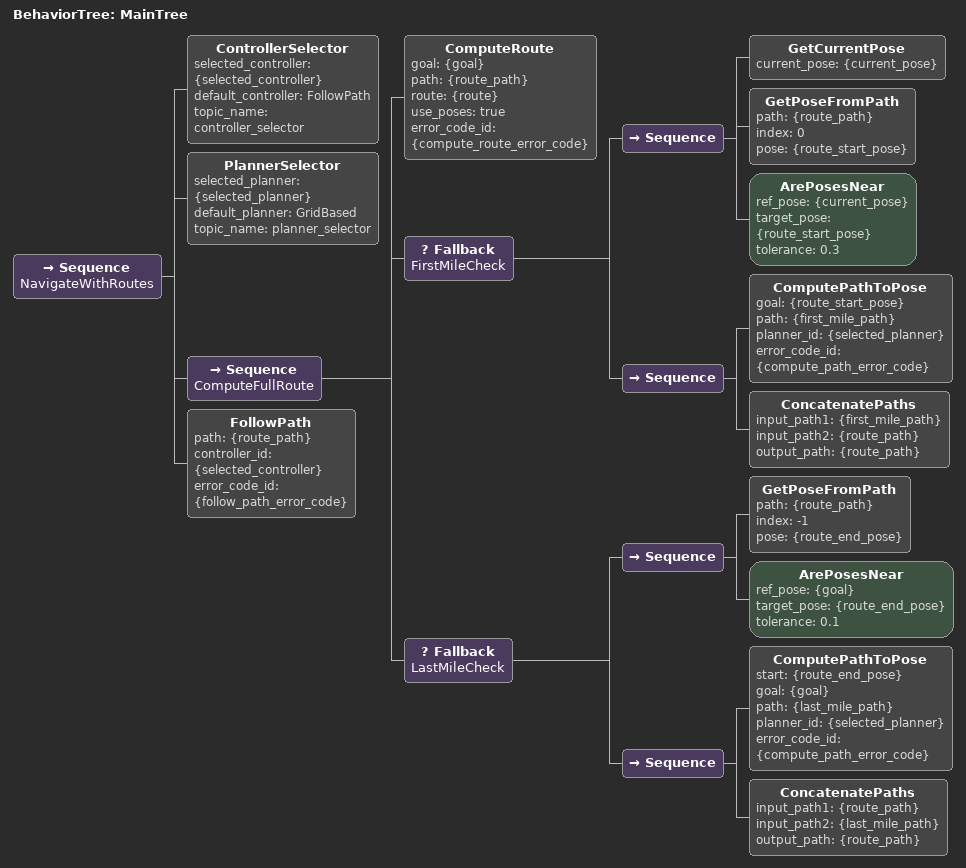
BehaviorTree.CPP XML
<root BTCPP_format="4" main_tree_to_execute="MainTree">
  <BehaviorTree ID="MainTree">
    <Sequence name="NavigateWithRoutes">

      <ControllerSelector selected_controller="{selected_controller}" default_controller="FollowPath" topic_name="controller_selector"/>
      <PlannerSelector selected_planner="{selected_planner}" default_planner="GridBased" topic_name="planner_selector"/>

      <Sequence name="ComputeFullRoute">

        <ComputeRoute goal="{goal}" path="{route_path}" route="{route}" use_poses="true" error_code_id="{compute_route_error_code}"/>

        <Fallback name="FirstMileCheck">
          <Sequence>
             <GetCurrentPose current_pose="{current_pose}"/>
             <GetPoseFromPath path="{route_path}" index="0" pose="{route_start_pose}"/>
             <ArePosesNear ref_pose="{current_pose}" target_pose="{route_start_pose}" tolerance="0.3"/>
          </Sequence>
          <Sequence>
            <ComputePathToPose goal="{route_start_pose}" path="{first_mile_path}" planner_id="{selected_planner}" error_code_id="{compute_path_error_code}"/>
            <ConcatenatePaths input_path1="{first_mile_path}" input_path2="{route_path}" output_path="{route_path}"/>
          </Sequence>
        </Fallback>

        <Fallback name="LastMileCheck">
           <Sequence>
              <GetPoseFromPath path="{route_path}" index="-1" pose="{route_end_pose}"/>
              <ArePosesNear ref_pose="{goal}" target_pose="{route_end_pose}" tolerance="0.1"/>
           </Sequence>
           <Sequence>
              <ComputePathToPose start="{route_end_pose}" goal="{goal}" path="{last_mile_path}" planner_id="{selected_planner}" error_code_id="{compute_path_error_code}"/>
              <ConcatenatePaths input_path1="{route_path}" input_path2="{last_mile_path}" output_path="{route_path}"/>
           </Sequence>
        </Fallback>
      </Sequence>

      <FollowPath path="{route_path}" controller_id="{selected_controller}" error_code_id="{follow_path_error_code}"/>

    </Sequence>
  </BehaviorTree>
</root>
